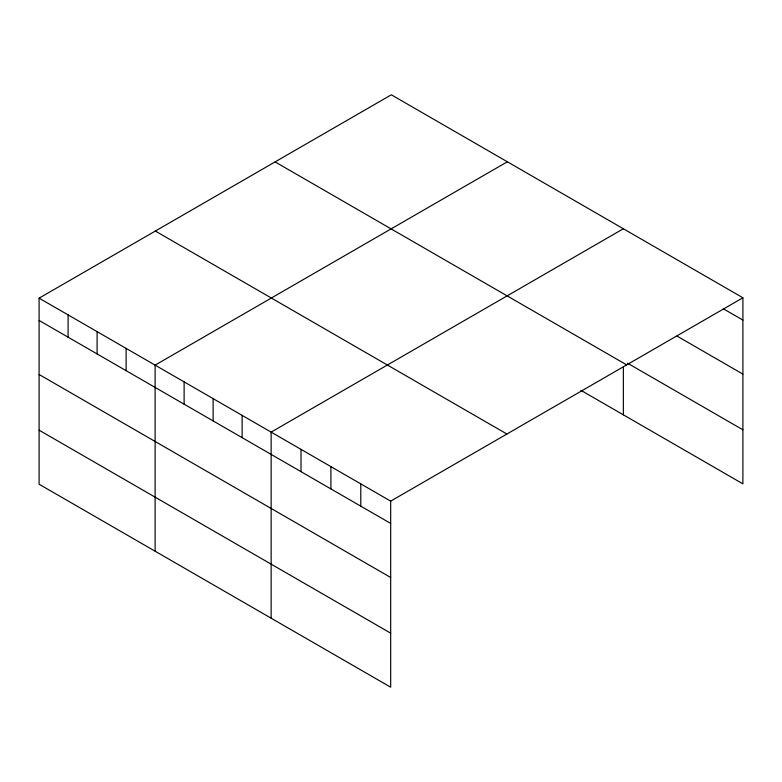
<?xml version="1.0" encoding="UTF-8"?>
<svg xmlns="http://www.w3.org/2000/svg" width="782" height="782" viewBox="0 0 782 782"><rect width="100%" height="100%" fill="white"/><g stroke="black" fill="none" stroke-linecap="round" stroke-linejoin="round"><path stroke-width="1.17" d="M39.1 298.157L390.677 501.135L390.677 687.202L39.1 484.224L39.1 298.157L391.323 94.798L742.9 297.776L742.9 483.843L580.889 390.316M507.342 161.786L155.119 365.135L155.119 551.202M623.362 228.764L271.139 432.123L271.139 618.191M390.677 501.135L742.9 297.776M723.321 308.763L742.9 320.073M676.948 336.035L742.9 374.119M627.487 363.171L742.9 429.797M275.088 161.903L626.665 364.881M155.335 231.052L506.912 434.03M39.1 320.444L390.677 523.422M39.1 374.49L390.677 577.468M39.1 430.178L390.677 633.156M623.362 366.66L623.362 414.831M360.785 483.882L360.785 506.169M330.903 466.629L330.903 488.916M301.021 449.376L301.021 471.663M242.137 415.379L242.137 437.666M213.124 398.634L213.124 420.921M184.122 381.88L184.122 404.177M126.117 348.391L126.117 370.688M97.105 331.646L97.105 353.943M68.102 314.902L68.102 337.189"/></g></svg>
